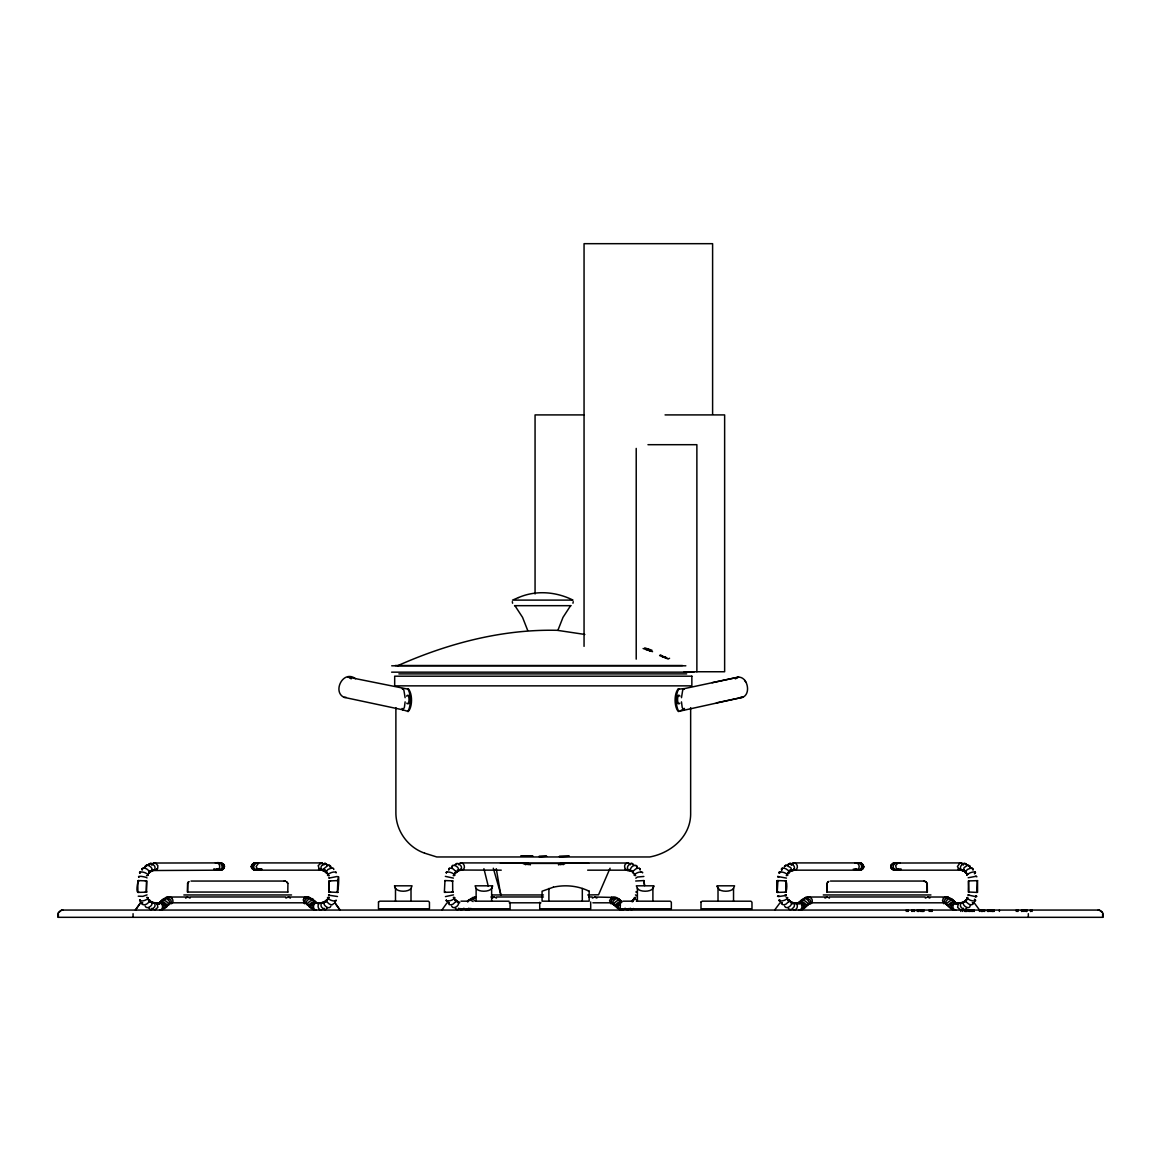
<?xml version="1.0" encoding="UTF-8"?>
<svg xmlns="http://www.w3.org/2000/svg" width="1161" height="1161" viewBox="0 0 1161 1161"><rect width="100%" height="100%" fill="white"/><g stroke="black" fill="none" stroke-linecap="round" stroke-linejoin="round"><path stroke-width="1.5" d="M142.135 868.936L142.164 870.097L142.44 868.53L143.819 868.181A4.76 2.307 29.8 0 1 146.721 868.936L149.725 871.432M148.985 873.261L149.667 872.056M149.348 873.014L149.551 871.432L149.072 873.261M326.226 901.546L326.778 899.717M326.096 900.921L327.605 899.63L323.44 902.445L320.712 902.808L322.656 902.561M333.831 903.505L332.22 904.796A4.76 2.307 29.8 0 1 329.318 904.042L325.82 900.921L326.328 899.978M448.799 870.097L448.901 868.53L450.279 868.181A4.76 2.307 29.8 0 1 453.182 868.936L456.404 872.056L454.691 873.348L458.131 871.2C461.048 867.586 451.614 862.231 451.6 867.63M788.217 873.261L788.856 871.432L789.32 872.593L788.304 873.261M965.459 901.546L965.662 899.978L966.837 899.63M448.654 869.473L449.539 868.268M781.513 869.473L782.383 868.268L781.368 868.936M965.226 900.921L966.271 899.717L965.444 900.385M405.131 701.868L404.362 707.557L402.736 709.806L344.164 697.355C332.075 692.087 343.017 669.346 355.571 678.706M681.478 697.688L682.639 690.563A6.879 2.409 -90 0 1 683.989 688.705L738.091 677.197C747.626 676.195 751.472 694.38 742.387 697.355L678.372 711.461A12.234 5.297 90 0 1 675.092 700.518A12.234 5.297 90 0 1 678.082 689.126L678.953 689.083M150.117 901.357L151.67 901.778C154.181 905.029 146.721 910.282 145.169 906.117M330.537 867.63L329.419 865.395L330.696 866.222M637.171 867.63L637.157 866.222C634.617 863.595 629.654 867.441 630.321 870.692L632.977 871.519M970.19 866.875L970.117 867.63L968.927 865.395L970.03 867.63M330.624 867.63L330.696 866.875M330.798 867.63L330.029 865.714M637.258 867.63L636.054 865.395M223.899 866.541L221.693 869.676L223.928 867.485L223.304 864.727M251.69 866.541L253.882 863.392M252.024 865.598L252.474 868.355M863.305 866.541L862.696 868.355M891.445 865.598L891.43 867.485M251.342 866.541L251.937 864.727M863.682 867.485L862.521 863.973M890.893 865.598L891.343 868.355M572.953 603.227L573.229 601.674M187.472 883.579L188.097 882.505M187.734 883.202L187.443 892.054L287.957 892.054M826.879 883.579L827.503 882.505M827.14 883.202L826.85 892.054M395.495 901.168L395.495 888.455L394.464 885.814L412.039 885.814L411.009 888.455L411.009 901.168M476.126 901.168L476.126 888.455L475.096 885.814L492.67 885.814L491.64 888.455L491.64 901.168M637.389 901.168L637.389 888.455L636.359 885.814L653.933 885.814L652.903 888.455L652.903 901.168M718.02 901.168L718.006 888.441L716.99 885.814L734.565 885.814L733.534 888.455L733.534 901.168M151.801 870.692L152.251 870.039C152.425 866.788 146.402 863.131 144.893 866.875L146.344 865.395M152.149 870.039L150.03 871.621M158.636 903.911L161.495 901.749A4.789 2.482 33.1 0 1 164.34 902.547L166.749 904.492A3.498 1.814 33.1 0 1 167.3 906.422L165.675 907.22M160.073 902.431L158.81 903.911L160.668 901.85L159.681 902.547A3.498 1.814 33.2 0 0 159.725 903.78M163.048 899.398L160.973 900.994A3.498 1.814 33.2 0 0 160.9 901.56M323.614 902.939L325.733 901.357M330.87 906.117C329.1 911.153 320.088 902.852 325.646 901.357L327.605 899.63M458.61 870.039L458.029 871.2L455.794 871.519M475.517 900.82L471.279 898.469L467.956 901.749M469.494 899.398L468.478 900.297M784.299 866.875L785.663 865.395L784.967 865.714M791.381 870.039L789.436 871.621L794.371 870.169L792.528 870.416M791.381 870.692L790.293 871.519L791.555 870.039M798.042 903.911L799.479 902.431L798.623 902.75M798.391 903.258L798.87 902.75M963.02 902.939L964.283 901.458L963.601 901.778M963.369 902.286C961.859 905.972 970.175 910.427 970.219 905.348M962.933 902.939L963.775 901.778M397.541 665.775C447.711 643.397 502.698 628.914 557.89 630.336L562.998 617.362L570.602 605.679M148.811 899.717L149.725 901.546L146.721 904.042A4.76 2.307 -29.8 0 1 143.819 904.796L142.542 904.448L142.252 902.881M640.059 870.097L640.262 868.936L638.681 868.181A4.76 2.307 -29.8 0 0 635.778 868.936L632.774 871.432L633.325 873.261M781.846 902.881L781.643 904.042L783.225 904.796A4.76 2.307 -29.8 0 0 786.128 904.042L789.364 900.921L787.564 899.63L791.076 901.778M971.641 868.181A4.76 2.307 -29.8 0 0 968.738 868.936C966.083 868.733 965.052 875.234 965.459 871.432M973.15 869.473L972.105 868.268L973.02 870.097M142.339 902.881L141.961 904.042M149.624 901.546L149.435 899.978M459.756 902.561L454.691 899.63L456.404 900.921L453.182 904.042A4.76 2.307 -29.8 0 1 450.279 904.796L448.988 904.448L448.799 902.881M456.084 901.546L455.983 899.978M632.774 871.432L633.413 873.261M789.03 901.546L789.219 900.385L787.477 899.63M492.409 886.453L491.683 888.252M653.672 886.453L652.946 888.252M620.38 904.622L620.177 908.25L622.818 910.064M610.062 868.225L598.554 894.783L587.742 894.957M684.511 708.428L680.506 710.779M256.494 863.029C253.301 863.581 252.561 868.297 255.551 869.676M893.535 864.727L893.143 867.485L894.957 869.676L893.955 869.11M164.775 899.151L165.631 897.859M321.452 903.476L321.118 904.216A3.251 2.307 64.9 0 0 321.423 906.886L323.397 909.034A4.876 3.454 64.9 0 0 325.893 909.397L327.417 907.742M454.981 865.235L456.52 863.595A4.876 3.454 64.9 0 1 459.001 863.944M455.068 865.235L456.607 863.595M459.088 863.944L461.077 866.091A3.251 2.307 64.9 0 1 461.381 868.776L459.756 870.416M461.381 868.776L460.525 870.068L458.203 870.416M471.235 899.151L472.701 897.497L475.952 897.018M787.753 865.235L788.696 863.944L788.087 864.51M788.014 865.235L788.87 863.944M793.732 869.502L794.066 868.776M788.609 863.944L789.553 863.595A4.876 3.454 64.9 0 1 791.947 863.944L794.022 866.091A3.251 2.307 64.9 0 1 794.327 868.776L793.471 870.068L794.153 868.776M804.181 899.151L805.037 897.859M966.837 907.742L965.299 909.397A4.876 3.454 64.9 0 1 962.817 909.034L960.829 906.886A3.251 2.307 64.9 0 1 960.524 904.216L961.381 902.924M891.271 865.598L892.562 863.973M58.21 912.764L61.693 910.195M58.514 912.764L60.604 910.558M891.343 864.727L890.719 867.485L892.069 869.11M187.705 882.839L188.662 881.896M151.728 864.727L152.817 863.392M154.631 862.913L151.902 864.727L153.818 863.029M319.899 902.939C316.75 904.39 317.867 910.006 321.394 910.064M323.571 909.005L324.035 908.25M630.031 909.005L630.496 908.25M791.134 864.727L792.31 863.392M792.484 863.392L791.323 864.727L791.686 863.973M957.738 903.302L956.824 902.939L958.275 903.882L957.593 907.38L960.8 910.064L960.757 911.429M962.977 909.005L963.441 908.25M151.989 864.727L152.454 863.973M458.914 863.973L458.45 864.727L459.451 863.392M462.238 870.039C466.258 868.863 464.269 861.839 460.191 863.029M468.768 908.25L466.127 910.064M791.41 864.727L791.86 863.973M328.94 897.38L327.431 899.63L329.042 897.38L327.91 897.613M631.337 901.458L635.575 897.38L634.457 897.613A3.657 1.205 18.3 0 0 634.661 898.73L637.084 900.123M147.041 894.87L142.847 896.365L138.232 896.176M445.447 896.611L453.501 894.87M778.349 895.944L777.507 896.365L778.755 895.697M786.316 895.218L785.199 895.697L786.186 894.87M976.851 876.816L976.285 876.366M411.009 888.455L409.673 889.718A7.793 3.483 0 0 1 396.844 889.718L395.495 888.455M491.64 888.455L490.305 889.718A7.793 3.483 0 0 1 477.476 889.718L476.126 888.455M652.903 888.455L651.568 889.718A7.793 3.483 0 0 1 638.739 889.718L637.389 888.455M733.534 888.455L732.199 889.718A7.793 3.483 0 0 1 719.37 889.718M140.597 902.808L135.416 910.064L140.408 902.808L142.73 902.808M441.877 910.064L447.043 902.808L449.191 902.808M774.648 910.064L780.003 902.808L782.137 902.808M563.041 864.727L565.929 862.913L628.667 863.029M788.754 873.014L788.653 870.765L786.128 868.936A4.76 2.307 29.8 0 0 783.225 868.181L782.209 868.268M965.836 899.978L965.734 901.546L968.738 904.042A4.76 2.307 29.8 0 0 971.641 904.796L973.208 904.042L973.02 902.881M463.936 908.25L461.091 910.064M943.559 898.077L942.485 900.631L943.893 903.78M799.145 903.78A3.498 1.814 33.2 0 1 799.015 902.547L799.523 902.112M800.495 902.228A3.498 1.814 33.2 0 1 800.379 900.994L802.266 900.196A4.789 2.482 33.1 0 1 805.11 900.994L807.519 902.939A3.498 1.814 33.1 0 1 808.071 904.869L806.445 905.667M800.553 900.994L801.424 900.297L800.626 900.994A3.498 1.814 33.2 0 0 800.48 901.56M467.999 900.559L467.68 900.994A3.498 1.814 33.2 0 0 467.535 901.56M800.451 900.994L801.337 900.297M147.113 865.293L145.647 865.714L145.14 867.63M145.735 865.714L145.227 867.63M802.28 899.398C805.241 895.755 812.715 903.476 807.417 904.811M963.108 902.286L965.052 901.357M254.114 864.727L254.738 863.973M893.346 864.727L895.9 863.029M219.444 870.039L218.253 870.169C224.987 870.169 222.012 860.722 216.265 862.913C220.88 862.623 220.895 870.445 216.265 870.169M561.169 863.973L560.56 864.727L564.972 863.029M893.331 864.727L894.13 863.973M800.64 901.749L802.004 900.196M962.019 864.51L960.829 866.091A3.251 2.307 -64.9 0 0 960.524 868.776L961.381 870.068M252.3 864.727L254.927 863.029L257.379 863.029L256.32 863.029M558.934 864.727L560.516 863.392L563.84 863.029M862.013 869.11L863.479 866.541L862.013 863.973M150.146 863.595L148.347 865.235L149.464 863.944M158.52 903.171L157.998 903.722L159.275 902.808C163.295 902.852 163.89 909.876 159.667 910.064M633.543 908.482L632.339 909.397A4.876 3.454 64.9 0 1 629.857 909.034L629.073 908.482M797.404 903.722L798.695 902.808L793.282 902.808L793.819 903.476L790.888 902.561L792.005 902.445L787.738 899.63L789.538 901.357M960.684 903.476L961.961 902.561M149.29 863.944L148.768 864.51L150.059 863.595A4.876 3.454 64.9 0 1 152.541 863.944L154.616 866.091A3.251 2.307 64.9 0 1 154.921 868.776L154.065 870.068L149.247 871.519M470.176 908.729L468.971 909.643A4.876 3.454 64.9 0 1 468.188 909.76M960.582 903.476L961.279 902.924L959.305 902.939M223.115 869.11L224.436 866.541L223.13 863.973M252.648 863.973L251.168 866.541L251.937 868.355M558.397 864.727L562.287 862.913M862.521 869.11L864.016 866.541L861.593 863.392M863.421 868.355L861.593 869.676M891.184 864.727L892.983 863.392M156.967 869.11L156.343 869.676L157.693 868.355L157.852 865.598L155.458 863.029M156.517 869.676L155.603 870.039L157.141 869.11M156.822 903.882L158.36 902.939L157.519 903.302M156.996 903.882L157.62 903.302L155.603 902.939L156.517 903.302M167.14 898.077C170.594 894.347 175.427 901.154 171.538 903.78M167.939 897.497L166.067 897.497M475.183 897.859L473.775 898.077L475.212 897.134M796.228 903.882L797.854 902.939M806.547 898.077L808.158 897.134M958.565 903.302L957.941 903.882L960.307 902.808M188.184 882.186L189.011 881.649M827.59 882.186L828.432 881.649M147.041 877.948C147.737 877.426 137.637 875.133 138.827 877.034M453.4 878.108L445.345 876.366M635.459 894.87L636.547 895.697M777.914 876.816L778.247 877.034M976.807 896.365L975.472 896.64M138.536 876.468L138.928 877.034M778.755 877.281L777.943 876.468M786.461 878.108L777.667 876.468M968.767 894.783L967.955 895.029L968.695 895.45M968.245 895.029L975.748 896.64M735.334 678.866L738.657 677.081M285.925 898.077L288.16 897.018L306.446 897.018L303.979 898.077M454.793 873.348L458.958 870.532M592.386 898.077L594.621 897.018L616.157 897.497M788.493 873.261L787.477 873.348L789.712 871.621L788.566 871.519M799.073 910.064C803.397 909.861 802.643 902.59 798.492 902.808L806.518 897.38L805.473 897.497M925.332 898.077L927.581 897.018L945.867 897.018L943.385 898.077M967.011 899.63L964.878 901.357L966.025 901.458M185.586 898.077L187.835 897.018L190.07 898.077M492.046 898.077L494.281 897.018L496.531 898.077M631.424 901.458L634.167 899.63M787.477 873.348L789.611 871.621M800.074 901.85L798.434 902.808M824.992 898.077L827.242 897.018L829.476 898.077M323.28 869.11L320.987 870.169L255.638 870.169L258.976 869.11M792.165 903.882L793.631 902.939M218.123 869.676L218.674 869.11L217.136 870.039M261.689 869.11L260.195 870.039M261.864 869.11L257.336 870.169M634.661 874.248L637.084 872.869A4.818 1.582 -18.3 0 1 640.291 872.013L641.206 871.955M967.94 873.783L967.345 874.248A3.657 1.205 -18.3 0 0 967.142 875.365L967.229 875.365A3.657 1.205 -18.3 0 1 967.519 874.248M967.621 874.248L970.03 872.869A4.818 1.582 -18.3 0 1 973.252 872.013L974.892 872.013M974.384 873.783L974.993 873.304A3.657 1.205 -18.3 0 0 975.269 872.201L975.371 872.201M322.439 864.51L323.222 863.944A4.876 3.454 -64.9 0 1 325.791 863.595A4.876 3.454 -64.9 0 0 323.397 863.944M323.309 863.944L321.423 866.091A3.251 2.307 -64.9 0 0 321.118 868.776L321.974 870.068M307.215 897.859L305.241 900.007A3.251 2.307 -64.9 0 0 304.922 902.678L308.013 904.811M459.872 908.482L459.088 909.034A4.876 3.454 -64.9 0 1 456.607 909.397L455.068 907.742M629.857 863.944A4.876 3.454 -64.9 0 1 632.339 863.595L633.79 865.235L632.252 863.595A4.876 3.454 -64.9 0 0 629.77 863.944L627.883 866.091A3.251 2.307 -64.9 0 0 627.564 868.776L629.102 870.416M620.714 903.171L618.74 905.304A3.251 2.307 -64.9 0 0 618.421 907.989L619.959 909.643A4.876 3.454 -64.9 0 0 620.758 909.76M962.542 863.944L961.758 864.51L962.716 863.944A4.876 3.454 -64.9 0 1 965.212 863.595A4.876 3.454 -64.9 0 0 962.817 863.944M946.621 897.859L944.648 900.007A3.251 2.307 -64.9 0 0 944.343 902.678L946.65 904.695C943.167 902.344 948.958 896.989 951.904 898.89L952.209 899.398M221.04 869.11L219.269 870.039M260.093 869.11L258.337 870.039M260.253 869.11L258.497 870.039L259.498 870.169M859.619 869.676L860.461 869.11M893.97 863.973L894.768 863.392M898.701 869.676L899.659 869.11M827.895 881.896L828.809 881.431M222.781 869.11L220.648 870.039M252.996 863.973L255.101 863.029M559.631 863.973L560.531 863.392M897.671 869.676L898.57 869.11L896.597 870.039M897.845 869.676L898.745 869.11L895.479 870.169M252.474 863.973L253.577 863.392M898.382 869.11L896.321 869.11L898.033 870.039L894.768 869.676L895.9 870.039M662.844 656.705L664.31 656.763M665.079 657.155L666.806 657.707M666.341 657.953L662.278 656.197M329.114 877.527L329.347 878.195M643.862 876.468L637.447 877.034L635.807 878.195M968.201 877.76L975.748 876.337M150.799 871.519L151.583 871.2M324.195 901.778L324.964 901.458M790.206 871.519L791.657 870.039L790.757 867.63L786.244 865.293M168.011 904.811C173.308 903.476 165.834 895.755 162.859 899.398L162.801 900.051A4.789 2.482 33.1 0 1 163.57 900.297M452.805 865.395L451.687 867.63M153.121 870.416L153.978 870.068M166.241 897.497L165.384 897.859L166.313 897.497M168.78 904.695L171.088 902.678A3.251 2.307 64.9 0 0 170.783 900.007L166.923 897.38L170.319 897.134M322.381 902.561L322.41 903.302M804.791 897.859L805.719 897.497M808.187 904.695L810.494 902.678A3.251 2.307 64.9 0 0 810.189 900.007L806.344 897.38L808.898 897.018L807.911 897.134M963.703 902.561L960.945 902.939M162.105 900.297L161.045 900.994A3.498 1.814 33.2 0 0 161.074 901.56M160.015 902.112L159.812 902.431C163.686 900.646 169.158 908.99 163.15 908.555M468.551 900.297L467.607 900.994A3.498 1.814 33.1 0 0 467.607 901.56M799.348 902.112L800.147 901.85M167.837 897.497L168.751 897.134M319.333 903.302L320.886 902.808M795.009 870.039C798.42 869.328 797.999 863.9 794.879 863.029M810.204 904.143C813.382 903.011 812.816 897.888 809.623 897.134L810.509 897.497M455.446 873.261L456.084 871.432M143.079 868.268L142.063 868.936L143.717 868.181M633.325 899.717L632.672 901.546L632.876 899.978L634.066 899.63M167.111 897.38L160.842 902.329L158.186 902.939L161.771 903.171L163.745 905.304A3.251 2.307 64.9 0 1 164.064 907.989L162.525 909.643A4.876 3.454 64.9 0 1 161.727 909.76M322.468 902.561L325.646 901.357M800.074 902.808L800.858 902.431M304.661 897.497L305.445 897.134M305.619 897.134L303.239 899.702L304.487 903.78M611.296 897.497L615.083 898.077M959.973 863.029L957.433 866.541L959.581 870.039M955.358 902.939C951.947 903.868 951.962 909.905 955.764 910.064M612.007 897.134L609.54 900.631L610.933 903.78M258.627 863.029L256.131 866.541L257.815 869.676M857.558 869.676L856.542 870.039L857.848 870.169M899.601 870.039L901.27 869.11L898.73 870.169M324.862 870.068L320.799 870.169L325.051 870.068M307.041 897.859L307.984 897.497L307.012 897.134M963.528 870.416L964.457 870.068M944.778 897.134L948.247 897.38L946.375 897.859L948.044 898.077L947.173 897.497M858.676 870.039C862.565 869.647 862.696 863.682 858.879 863.029L861.302 863.392M898.846 869.676L897.047 869.676L898.019 870.039M140.002 873.304A3.657 1.205 18.3 0 1 139.799 872.187L140.466 872.013M327.823 897.613A3.657 1.205 18.3 0 0 328.026 898.73A3.657 1.205 18.3 0 1 327.721 897.613L328.215 897.438M335.297 900.965L333.831 900.965A4.818 1.582 18.3 0 1 330.624 900.123L328.215 898.73M453.182 875.612L454.502 875.365A3.657 1.205 18.3 0 0 454.299 874.248L451.876 872.869A4.818 1.582 18.3 0 0 448.668 872.013L446.434 872.201A3.657 1.205 18.3 0 0 446.288 872.869M447.029 872.013L446.535 872.201A3.657 1.205 18.3 0 0 446.39 872.869M453.907 875.539L454.401 875.365A3.657 1.205 18.3 0 0 454.546 874.697M779.974 872.013L779.307 872.201A3.657 1.205 18.3 0 0 779.597 873.304M967.229 897.613L967.142 897.613A3.657 1.205 18.3 0 0 967.345 898.73L967.94 899.209M967.897 897.438L967.418 897.613A3.657 1.205 18.3 0 0 967.621 898.73L970.03 900.123A4.818 1.582 18.3 0 0 973.252 900.965L975.371 900.791A3.657 1.205 18.3 0 0 975.167 899.673L974.384 899.209M974.703 900.965L975.095 900.791A3.657 1.205 18.3 0 0 974.892 899.673M786.055 895.45L778.305 896.611M257.205 870.039L258.424 869.676M860.054 870.039L861.302 869.676L858.922 870.169M893.302 863.392L895.639 862.913M328.055 865.395L324.166 868.457L324.877 871.519L323.614 870.039L324.703 871.519L326.517 871.519M967.461 865.395L964.094 867.63L963.369 870.692M953.718 902.431C950.351 902.416 947.202 909.31 952.267 908.555M222.375 869.676L221.112 870.039C224.784 869.879 225.931 864.481 222.201 863.392M253.403 863.392L254.651 863.029M256.799 870.039L257.873 869.676M860.504 870.039L861.781 869.676M892.824 863.392L895.233 862.913M896.219 870.039L897.453 869.676M138.943 892.17C135.097 894.231 137.898 880.894 138.507 880.575M145.981 880.88L146.867 880.981L146.097 892.112L146.867 891.996L146.083 891.938M337.532 892.403L328.998 891.996L328.897 880.981L337.532 880.575M337.358 892.403C338.606 860.548 339.651 885.785 337.256 892.403M452.616 880.88L452.717 892.112M643.992 880.575L635.691 881.01M643.891 880.749L644.587 885.654L643.891 880.575M777.914 880.575L777.217 892.345L778.523 892.17M785.504 892.112C787.027 892.127 787.506 880.691 785.402 880.88M137.622 892.345L138.406 892.403M146.591 891.996L146.431 880.923M777.188 880.604L777.043 892.345L777.812 892.403M976.764 892.403L977.547 892.345L977.547 880.648L968.463 880.923L968.303 891.996L976.952 892.403M968.593 880.981L968.913 891.938M976.764 880.749L977.547 880.648M553.376 887.193L542.071 891.227L542.071 901.168L589.164 901.168L589.164 891.227L588.264 890.821M328.998 891.996L330.493 891.938M452.616 892.112L444.358 892.345L444.968 880.575M635.793 891.967L636.954 892.17M138.406 880.749L138.057 880.604M329.231 891.967L329.173 880.981M338.141 892.345L337.358 892.228M786.273 880.981L785.402 881.039M738.077 677.197L712.128 682.712M716.41 702.869L742.924 697.239L740.399 697.355M329.347 894.783L328.548 895.029L329.289 895.45M337.503 896.51L328.795 895.218M553.376 887.193C565.305 884.493 578.163 885.785 589.164 891.227M153.557 863.029L216.468 862.913L215.395 863.029M153.383 870.416L152.41 870.532L220.126 870.169L217.717 869.676M168.505 897.134L169.39 897.018M158.186 902.939L160.073 902.692M169.55 904.332L167.91 904.332M462.325 870.039L459.045 870.532M792.963 863.029L794.051 862.913M791.729 870.532L792.789 870.416M795.27 870.039L794.197 870.169L859.546 870.169L858.197 870.039M808.956 904.332L807.316 904.332M960.118 902.808L962.846 902.445M961.888 902.561L962.759 902.445M320.392 863.029L321.394 862.913L257.307 862.913M321.307 862.913L318.187 865.598L319.42 869.676M153.383 902.561L155.052 902.808L152.323 902.445L153.296 902.561M154.631 910.064L157.852 907.38L157.228 903.882M314.297 909.76A4.876 3.454 -64.9 0 1 313.499 909.643L311.975 907.989A3.251 2.307 -64.9 0 1 312.28 905.304L314.254 903.171L317.504 902.939C313.093 901.792 311.714 909.861 316.358 910.064M627.767 862.913C621.774 863.944 625.155 872.883 630.742 870.416M959.799 863.029L960.713 862.913L897.83 863.029L898.89 862.913M793.369 902.939L794.458 902.808L791.729 902.445M794.051 910.064C797.752 910.05 798.797 903.78 795.009 902.939M955.895 902.808L957.274 903.722L955.097 902.939L956.838 903.171M151.481 902.561L152.497 902.445L149.159 901.458M308.1 904.332L306.46 904.332M458.116 902.561L458.958 902.445M614.517 897.497L617.667 898.469L621.643 902.329C618 901.618 613.806 909.165 619.321 908.555M614.561 904.332L612.239 903.984L611.383 902.678A3.251 2.307 -64.9 0 1 611.702 900.007L615.286 897.38M962.846 870.532L960.22 870.169L963.703 870.416L962.585 870.532L965.052 871.621L963.108 870.692M946.418 897.134L949.713 897.859M151.061 871.519L150.117 871.621L152.497 870.532L151.569 870.416M151.569 902.561L152.599 902.445M522.029 863.029L525.846 864.727M629.015 870.416L630.655 870.416M458.203 902.561L459.045 902.445M471.25 908.555L469.61 908.555M785.475 865.395L786.519 865.293M854.801 863.029L855.875 862.913L793.776 862.913M337.256 880.749L338.141 880.648M327.881 865.395L328.839 865.293M149.334 901.458L150.306 901.357L148.057 899.63M161.93 900.297L162.845 900.196A4.789 2.482 33.1 0 1 165.704 900.994L168.113 902.939A3.498 1.814 33.1 0 1 168.664 904.869L167.039 905.667M316.663 902.808C312.86 899.891 306.591 909.005 312.86 908.555M455.794 901.458L458.131 901.778C460.641 905.029 453.182 910.282 451.614 906.117M967.287 865.395L968.245 865.293M962.672 870.532L965.749 871.519M788.566 901.458L789.712 901.357M799.9 901.85L800.901 901.749A4.789 2.482 33.1 0 1 803.76 902.547L806.169 904.492A3.498 1.814 33.1 0 1 806.706 906.422L805.081 907.22M956.533 903.911L955.358 902.431L953.544 902.431L954.429 902.808M523.887 863.029L528.328 863.392M856.658 863.029L860.228 863.029M857.674 870.169L858.879 870.039M218.384 863.029L220.822 863.029M218.558 863.029L219.705 862.913M219.516 870.169L220.837 870.039M257.365 870.039L254.927 870.039M894.362 863.029L897.932 863.029L895.653 865.598L896.524 869.11M218.776 863.029L220.126 862.913M254.477 863.029L256.987 863.029M219.937 870.169L221.287 870.039M61.373 910.195L62.839 910.064M525.411 863.029L527.747 863.029L530.475 864.727M858.197 863.029L859.546 862.913M859.358 870.169L860.707 870.039M896.394 870.039L895.044 870.169L960.394 870.169L959.305 870.039M145.386 892.17L146.17 892.112M445.577 892.17L444.968 892.403M785.678 892.112L777.739 892.403M140.292 872.013L142.208 872.013A4.818 1.582 18.3 0 1 145.415 872.869L147.839 874.248A3.657 1.205 18.3 0 1 148.042 875.365L147.94 875.365A3.657 1.205 18.3 0 0 148.086 874.697M146.547 875.612L147.549 875.539M334.644 901.038L335.689 900.791A3.657 1.205 18.3 0 0 335.906 900.501M779.699 872.013L781.614 872.013A4.818 1.582 18.3 0 1 784.836 872.869L787.245 874.248A3.657 1.205 18.3 0 1 787.448 875.365L787.347 875.365A3.657 1.205 18.3 0 0 787.492 874.697M780.598 871.955L779.205 872.201A3.657 1.205 18.3 0 0 779.423 873.304M786.229 875.612L786.955 875.539M678.097 689.141L683.989 688.705M346.138 697.355L344.149 697.355M446.288 900.123A3.657 1.205 -18.3 0 0 446.434 900.791L448.668 900.965A4.818 1.582 -18.3 0 0 451.876 900.123L454.299 898.73A3.657 1.205 -18.3 0 0 454.502 897.613L454.009 897.438M145.56 892.17L138.232 892.403M975.574 896.64L976.459 896.611M138.232 880.575L146.271 880.88M145.372 881.054L146.271 881.039M444.866 880.575L452.006 880.807M451.905 881.054L452.717 881.039M777.739 880.575L785.678 880.88M583.809 414.912L535.061 414.912L535.061 593.982M665.064 414.912L724.638 414.912L724.638 671.755L684.192 671.755M647.969 444.692L696.876 444.692L696.876 671.755M514.541 605.679L570.994 605.679M395.248 665.514L682.494 665.514M391.707 665.804L685.846 665.804M391.62 672.161L693.915 672.161M398.876 673.902L686.673 673.902M407.888 689.141L408.512 689.141A12.234 5.312 -90 0 1 411.516 700.518A12.234 5.312 -90 0 1 408.222 711.461L407.656 711.461A12.249 4.31 90 0 0 410.312 700.504A12.249 4.31 90 0 0 407.888 689.141L347.879 677.081L349.127 677.4M461.004 862.913L522.914 862.913M500.449 863.247L588.714 863.247M527.674 863.421L561.968 863.421M501.247 870.169L460.685 870.039M587.655 870.169L627.433 870.169M191.028 881.054L284.372 881.054M830.434 881.054L923.779 881.054M183.859 894.957L291.542 894.957M491.669 894.957L543.464 894.957M823.265 894.957L930.948 894.957M169.317 897.018L187.835 897.018M189.823 896.974L285.809 896.974M490.972 897.018L494.281 897.018M496.284 896.974L543.45 896.974M588.801 896.974L592.255 896.974M827.242 897.018L808.724 897.018L809.725 897.134M829.23 896.974L925.215 896.974M460.946 901.168L468.405 901.168M475.096 901.168L509.084 901.212M622.847 901.168L632.687 901.168M636.359 901.168L670.347 901.212L671.348 902.257L671.348 908.787L620.351 908.787M169.39 902.808L306.257 902.808M316.213 902.808L322.99 902.808M509.2 902.808L540.91 902.808M592.879 902.808L612.718 902.808M812.192 902.808L945.664 902.808M955.619 902.808L962.614 902.808M972.279 902.808L974.384 902.808M459.088 908.787L510.085 908.787L510.085 902.257M62.534 910.064L1098.466 910.064M329.68 881.039L330.493 881.054M451.905 891.938L453.327 891.996M145.372 891.938L146.271 891.938M975.472 876.337L976.459 876.366M785.112 894.754L785.997 894.783M785.504 891.938L786.273 891.996L786.099 880.981L785.997 891.996M337.256 880.575L337.982 880.604M284.198 881.054L285.301 881.141M407.642 689.083L408.512 689.141M778.625 880.807L777.043 880.648M641.104 871.955L642.425 872.201A3.657 1.205 -18.3 0 1 642.57 872.869M634.559 874.248A3.657 1.205 -18.3 0 0 634.356 875.365L635.677 875.612L634.066 873.348M786.229 897.38L786.955 897.438M779.699 900.965L781.614 900.965A4.818 1.582 -18.3 0 0 784.836 900.123L787.245 898.73A3.657 1.205 -18.3 0 0 787.448 897.613L787.347 897.613A3.657 1.205 -18.3 0 1 787.492 897.917M451.905 880.807L452.717 880.88M329.216 875.612L327.721 875.365A3.657 1.205 -18.3 0 1 327.924 874.248M453.283 897.38L454.401 897.613A3.657 1.205 -18.3 0 1 454.546 898.295M447.754 901.038L446.535 900.791A3.657 1.205 -18.3 0 1 446.39 900.123M138.232 880.749L139.044 880.807M146.649 897.38L147.447 897.438M140.292 900.965L142.208 900.965A4.818 1.582 -18.3 0 0 145.415 900.123L147.839 898.73A3.657 1.205 -18.3 0 0 148.042 897.613L147.94 897.613M895.044 862.913L896.394 863.029M859.358 862.913L860.707 863.029M893.883 870.039L895.233 870.169M1098.161 910.064L1099.627 910.195M562.272 862.913L563.433 863.029M255.638 862.913L256.799 863.029M219.937 862.913L221.287 863.029M255.826 870.169L253.388 869.676M895.668 870.169L892.388 869.11M857.805 870.039L859.096 870.169M256.247 870.169L253.882 869.676M218.399 870.039L219.69 870.169M971.351 868.181L972.816 868.53M966.097 873.261L966.837 873.348L964.878 871.621M332.96 868.268L332.22 868.181A4.76 2.307 -29.8 0 0 329.318 868.936C326.691 868.675 325.675 875.191 326.139 871.432L326.241 873.014L327.707 873.348L325.733 871.621M148.158 899.63L149.609 899.978M857.689 862.913L858.85 863.029M895.726 870.039L896.916 870.169M524.917 862.913L528.284 864.727M218.283 862.913L219.444 863.029M256.291 870.039L257.51 870.169M217.267 870.039L218.442 870.169M953.703 909.76A4.876 3.454 -64.9 0 1 952.92 909.643L951.381 907.989A3.251 2.307 -64.9 0 1 951.686 905.304L955.358 902.692L952.412 900.196L953.326 900.297M953.689 901.749L955.488 902.547A3.498 1.814 -33.1 0 1 955.372 903.78M800.074 902.329C803.775 901.444 808.172 909.15 802.57 908.555M632.194 901.357L633.064 901.458M632.092 901.357L632.977 901.458M621.73 901.85L620.99 901.749A4.789 2.482 -33.2 0 0 618.131 902.547L615.722 904.492A3.498 1.814 -33.2 0 0 615.17 906.422L616.796 907.22M146.837 865.293L147.708 865.395M325.457 901.357L326.604 901.458M312.919 900.196L314.805 900.994A3.498 1.814 -33.1 0 1 314.791 901.575M308.986 905.667L307.36 904.869A3.498 1.814 -33.2 0 1 307.912 902.924L310.321 900.994A4.789 2.482 -33.2 0 1 313.18 900.196L315.182 902.329M310.335 907.22L308.724 906.422A3.498 1.814 -33.2 0 1 309.276 904.492L311.685 902.547A4.789 2.482 -33.2 0 1 314.529 901.749L315.777 902.692M976.764 892.228L977.272 880.648M138.507 880.749L137.782 880.691L137.912 892.345M557.89 630.408L584.839 634.443M968.071 865.293L970.117 866.222M856.745 863.029L855.701 862.913C859.285 862.652 860.62 868.254 857.355 869.676L856.179 869.11M855.004 870.039L855.875 870.169L853.306 869.11M854.815 870.039L856.745 870.039L855.73 869.676M954.415 902.329L956.069 902.808M616.331 905.565A4.789 2.482 -33.2 0 1 615.446 905.667L613.821 904.869A3.498 1.814 -33.2 0 1 614.372 902.924L616.781 900.994A4.789 2.482 -33.2 0 1 619.626 900.196C618.073 894.812 608.625 903.418 614.459 904.811M328.665 865.293L329.695 865.395M790.888 870.416L791.904 870.532L790.133 870.068M522.9 862.913L523.771 863.029M474.341 897.497L469.305 900.196A4.789 2.482 33.1 0 1 472.164 900.994L473.093 901.56M323.179 902.445L324.282 902.561M323.266 902.445L324.108 902.561M627.854 910.064L625.01 908.25M154.457 862.913L155.371 863.029M160 902.939L157.823 903.722L159.202 902.808L153.876 902.808L154.921 904.216A3.251 2.307 -64.9 0 1 154.616 906.886L152.628 909.034A4.876 3.454 -64.9 0 1 150.146 909.397L148.608 907.742M927.581 897.018L929.816 898.077M594.621 897.018L596.856 898.077M288.16 897.018L290.41 898.077M960.539 862.913L963.354 864.727L962.092 863.392L962.977 863.973M945.605 897.018L946.665 897.134M948.073 897.38L950.641 899.151M945.881 904.332L946.665 904.448M791.831 902.445L792.789 902.561M794.284 902.808L796.635 903.882M321.133 862.913L322.207 863.029M320.073 870.039L320.886 870.169L319.899 870.039M322.555 870.416L325.646 871.621M322.381 870.416L323.44 870.532M307.259 897.134L306.199 897.018L308.841 897.38L307.81 897.497L308.449 898.077M308.652 897.38L309.697 897.497M315.952 902.692L317.577 902.939M154.877 902.808L155.777 902.939M924.069 881.068L926.318 881.896M284.663 881.068L285.737 881.272M424.578 853.146L436.754 856.963L649.768 856.963C671.102 853.03 691.216 836.167 690.65 812.831L690.65 707.63M777.043 892.345L777.319 880.648M408.222 711.461L402.736 709.806M924.533 881.141L927.247 883.202L927.363 892.054L827.024 892.054L827.024 883.956M683.858 709.806L682.233 707.557L681.463 701.868M652.555 651.655L649.217 650.566M651.96 650.247L648.273 649.014M647.954 650.145L650.015 650.871M1099.307 910.195L1102.79 912.764M892.809 869.676L894.072 870.039M860.504 863.029L861.781 863.392M857.108 869.676L858.385 870.039M254.665 870.039L252.459 869.11M221.112 863.029L222.361 863.392M218.965 870.039L216.788 869.11M648.462 649.13L644.718 647.853M646.096 649.565L648.099 650.233M894.536 870.039L891.692 868.355L891.126 866.541M855.86 869.11L857.964 870.039L856.76 869.676M220.663 863.029L222.796 863.973L221.707 863.392M218.558 870.039L216.425 869.11L217.513 869.676M648.694 650.247L650.987 651.002M646.633 649.71L643.107 648.506M975.733 895.697L976.416 895.944L975.646 895.697M649.855 650.653L650.711 651.002M779.974 900.965L779.307 900.791A3.657 1.205 -18.3 0 1 779.51 899.673M140.104 899.673A3.657 1.205 -18.3 0 0 139.9 900.791L140.568 900.965M328.49 875.539L327.997 875.365A3.657 1.205 -18.3 0 1 328.113 874.248L330.624 872.869A4.818 1.582 -18.3 0 1 333.831 872.013L335.964 872.201A3.657 1.205 -18.3 0 1 336.109 872.869M256.494 870.039L254.549 869.11M216.323 869.676L217.426 870.039M666.443 657.91L661.973 656.357L664.643 656.807M790.046 870.068L791.062 870.416M457.347 870.068L458.116 870.416M167.706 897.497L168.722 897.859M402.983 709.734L402.069 708.428M257.611 869.676L258.598 870.039L256.915 869.11M170.217 897.134L171.784 898.077M424.578 853.146C407.787 847.341 395.872 830.608 395.886 812.831L395.886 707.63M948.319 897.38L955.561 902.547M629.901 870.532L632.092 871.621M612.921 904.332L613.705 904.695M323.179 870.532L325.457 871.621M965.662 873.014L966.373 873.261L965.328 872.056M639.319 868.268L640.161 868.936M332.685 868.268L333.497 868.53M961.526 863.029L962.28 863.392M959.494 870.039L957.941 869.11L958.841 869.676M946.491 897.134L947.42 897.497M628.58 863.029L630.408 864.727M626.621 870.039L625.169 869.11M613.647 897.134L615.011 898.077M320.175 870.039L318.535 869.11M318.332 903.302L316.489 902.808L317.954 903.722M953.805 900.559L953.079 900.297L954.124 900.994A3.498 1.814 -33.1 0 1 953.573 902.939M620.293 900.297L621.179 900.994A3.498 1.814 -33.1 0 1 621.251 901.575M313.847 900.297L314.718 900.994M315.748 902.112L316.88 903.258M316.474 902.75L315.023 901.85L316.155 902.547M947.652 905.565L946.766 904.869A3.498 1.814 -33.2 0 1 947.318 902.924L949.727 900.994A4.789 2.482 -33.2 0 1 952.586 900.196L951.207 898.57M949.001 907.133L948.131 906.422A3.498 1.814 -33.2 0 1 948.682 904.492L951.091 902.547A4.789 2.482 -33.2 0 1 953.936 901.749L954.603 902.329M315.095 901.85L315.908 902.547M965.981 863.944L965.125 863.595L966.837 865.235M616.085 897.497L617.696 899.151M325.617 863.595L327.417 865.235M321.699 870.068L322.656 870.416M309.45 897.497L311.235 899.151M963.674 871.2L962.933 870.039M790.293 901.458L791.555 902.939M618.349 898.57L621.251 900.994M313.078 900.051L312.57 898.89L311.888 898.57L313.151 900.051L307.883 897.497L308.623 898.077M311.714 898.57L312.802 899.398M790.206 901.458L791.381 902.286M631.424 871.519L630.249 870.039M457.434 901.458L458.61 902.939M324.79 871.519L323.513 870.039M312.57 898.89C309.581 896.974 303.747 902.3 307.244 904.695M150.799 901.458L151.583 901.778M349.113 677.4L351.202 678.866M1100.396 910.558L1102.036 911.878M891.88 869.11L892.998 869.676M861.128 863.392L863.334 865.598M856.02 869.11L856.92 869.676M528.342 863.392L529.924 864.727M252.967 869.11L254.07 869.676M855.077 869.11L855.889 869.676L854.917 869.11M286.375 881.649L287.826 883.202M215.511 869.11L216.483 869.676M792.832 864.51L791.86 863.944A4.876 3.454 64.9 0 0 789.291 863.595M214.074 869.11L214.77 869.676L213.9 869.11M719.37 889.718L717.251 886.453M955.198 903.78A3.498 1.814 -33.1 0 0 955.314 902.547L954.429 901.85L955.387 902.547M454.793 899.63L456.752 901.357M337.227 876.468L328.998 878.108M957.564 903.302L958.362 903.882M286.723 881.896L287.928 883.579L287.783 892.054M252.663 869.11L251.153 866.541M965.879 863.944L966.75 865.235M793.471 902.924L794.327 904.216A3.251 2.307 -64.9 0 1 794.022 906.886L792.049 909.034A4.876 3.454 -64.9 0 1 789.553 909.397L788.348 908.482M326.299 863.944L327.155 865.235M892.577 869.11L891.271 867.485M252.3 868.355L253.171 869.11M222.622 863.973L223.899 865.598M952.325 900.196L953.936 901.749M969.435 865.714L970.015 866.875M955.706 902.75L956.287 903.911M151.801 902.286L152.149 902.939M963.775 871.2L963.02 870.039M790.815 901.778L791.657 902.939C791.846 906.059 786.041 909.832 784.575 906.117M314.225 900.559L314.544 900.994A3.498 1.814 -33.1 0 1 314.616 901.56M954.211 900.994L953.95 900.994A3.498 1.814 -33.1 0 1 953.834 902.228M514.933 605.679L522.552 617.362L527.66 630.336M788.856 899.978L788.958 901.546L789.045 900.385M333.7 868.936L333.831 869.473M149.348 899.978L149.551 901.546L149.638 900.385M974.21 902.808L979.565 910.064M334.978 902.808L340.144 910.064M334.803 902.808L339.97 910.064M744.636 680.244L745.71 681.986M962.803 863.973L963.441 864.727M458.45 908.25L458.914 909.005M324.035 864.727L321.945 863.029L323.861 864.727M151.989 908.25L152.454 909.005M960.249 868.776L960.582 869.502M326.996 864.51L327.242 865.235M320.842 868.776L321.176 869.502M395.437 888.252L394.725 886.453M781.846 870.097L781.948 868.53L781.571 870.097M493.309 868.225L500.942 894.783M483.919 868.675L488.259 886.206M927.058 883.202L927.189 892.054M512.306 601.674L512.596 603.227M496.269 868.675L500.768 894.957M590.673 901.981L590.717 908.787L539.72 908.787L539.72 902.257M251.893 866.541L252.024 867.485M405.102 697.688L403.941 690.563A6.879 2.424 -90 0 0 402.606 688.705M1102.95 913.692L1102.95 917.321L58.05 917.321L58.05 913.692M1102.631 913.692L1102.631 917.321M1032.158 910.064L1032.158 911.429M1030.866 910.064L1030.866 911.429M1030.765 910.064L1030.765 911.429M1030.388 910.064L1030.417 911.429M1028.327 913.692L1028.327 917.321M1026.774 910.064L1026.774 911.429M1026.614 910.064L1026.643 911.429M1024.844 910.064L1024.844 911.429M1023.509 910.064L1023.494 911.429M1022.101 910.064L1022.188 911.429M1021.724 910.064L1021.709 911.429M1021.564 910.064L1021.564 911.429M1017.936 910.064L1017.936 911.429M1017.515 910.064L1017.515 911.429M1016.267 910.064L1016.267 911.429M999.374 910.064L999.374 911.429M994.019 910.064L994.019 911.429M993.758 910.064L993.758 911.429M993.119 910.064L993.119 911.429M992.771 910.064L992.771 911.429M992.394 910.064L992.394 911.429M992.205 910.064L992.205 911.429M991.61 910.064L991.61 911.429M990.623 910.064L990.623 911.429M989.07 910.064L989.07 911.429M988.606 910.064L988.606 911.429M988.258 910.064L988.258 911.429M987.401 910.064L987.401 911.429M984.717 910.064L984.717 911.429M984.107 910.064L984.107 911.429M982.728 910.064L982.728 911.429M982.438 910.064L982.438 911.429M981.829 910.064L981.829 911.429M981.451 910.064L981.451 911.429M981.132 910.064L981.132 911.429M979.463 910.064L979.463 911.429M974.253 910.064L974.253 911.429M973.948 910.064L973.948 911.429M972.599 910.064L972.599 911.429M972.221 910.064L972.221 911.429M971.235 910.064L971.235 911.429M970.756 910.064L970.756 911.429M969.42 910.064L969.42 911.429M969.333 910.064L969.333 911.429M968.172 910.064L968.172 911.429M966.75 910.064L966.75 911.429M966.315 910.064L966.315 911.429M966.054 910.064L966.068 911.429M964.472 910.064L964.472 911.429M962.498 910.064L962.556 911.429M932.036 910.064L932.036 911.429M931.601 910.064L931.601 911.429M930.382 910.064L930.367 911.429M929.177 910.064L929.177 911.429M923.822 910.064L923.822 911.429M923.561 910.064L923.561 911.429M922.922 910.064L922.922 911.429M922.574 910.064L922.574 911.429M922.197 910.064L922.197 911.429M922.008 910.064L922.008 911.429M921.413 910.064L921.413 911.429M920.426 910.064L920.426 911.429M918.873 910.064L918.873 911.429M918.409 910.064L918.409 911.429M918.061 910.064L918.061 911.429M917.205 910.064L917.205 911.429M914.52 910.064L914.52 911.429M913.838 910.064L913.852 911.429M912.14 910.064L912.14 911.429M911.98 910.064L911.98 911.429M908.178 910.064L908.163 911.429M907.742 910.064L907.699 911.429M906.291 910.064L906.291 911.429M712.607 414.187L712.607 243.679L584.056 243.679L584.056 646.358M636.213 448.407L636.213 659.143M582.314 888.441L582.314 901.168M548.892 888.455L548.892 901.168M187.618 883.956L187.618 892.054M133.065 913.692L133.065 917.321M58.369 913.692L58.369 917.321M799.319 903.78A3.498 1.814 33.2 0 1 799.203 902.547L800.248 902.329L797.592 902.939L801.177 903.171L803.151 905.304A3.251 2.307 64.9 0 1 803.47 907.989L801.932 909.643A4.876 3.454 64.9 0 1 801.134 909.76M975.095 872.201A3.657 1.205 -18.3 0 1 974.892 873.304M140.075 900.791A3.657 1.205 -18.3 0 1 139.93 900.109M147.868 897.613A3.657 1.205 -18.3 0 1 148.013 898.295M139.828 872.869A3.657 1.205 18.3 0 1 139.988 872.187M336.109 900.123A3.657 1.205 18.3 0 1 335.964 900.791M779.495 900.791A3.657 1.205 -18.3 0 1 779.699 899.673M149.885 863.595A4.876 3.454 64.9 0 1 152.367 863.944M335.689 872.201A3.657 1.205 -18.3 0 1 335.906 872.491M660.87 654.848A329.942 19.548 -69.5 0 0 659.608 655.559L668.228 659.042A354.294 20.985 -69.5 0 1 669.578 658.272M408.338 695.352A4.238 1.843 -90 0 1 409.02 695.903M409.194 702.942A4.238 1.843 -90 0 1 408.541 703.653M678.068 703.653A4.238 1.843 -90 0 1 677.414 702.942M677.589 695.903A4.238 1.843 -90 0 1 678.256 695.352M679.824 703.189A4.238 1.48 -90 0 1 677.893 702.158A4.238 1.48 -90 0 1 677.995 696.585A4.238 1.48 -90 0 1 679.954 696.165M683.597 688.691A5.79 1.538 90 0 1 684.279 688.923M678.938 711.461A12.249 4.296 90 0 1 676.297 700.504A12.249 4.296 90 0 1 678.721 689.141M402.301 688.923A5.79 1.538 90 0 1 402.983 688.691M406.64 696.165A4.238 1.495 -90 0 1 408.599 696.585A4.238 1.495 -90 0 1 408.716 702.158A4.238 1.495 -90 0 1 406.785 703.189M378.501 901.981L378.457 908.787L429.454 908.787L429.454 902.257L428.453 901.212L379.807 901.168L378.501 901.981M701.026 901.981L700.983 908.787L751.98 908.787L751.98 902.257L750.978 901.212L702.332 901.168L701.026 901.981M784.647 866.222L784.56 866.222M254.564 863.973L253.94 864.727L254.549 863.973M259.338 869.11L258.264 869.676L259.324 869.11M862.188 869.11L861.099 869.676L862.202 869.11M893.477 863.392L892.403 863.973L893.462 863.392M518.517 597.567L512.538 600.106L572.997 600.106C556.134 591.675 536.019 589.977 518.517 597.567M691.854 676.195L394.682 676.195L394.682 685.861L691.854 685.861L691.854 676.195M532.87 856.237L520.752 856.237L532.87 856.237M546.541 856.237L539.009 856.484L546.541 856.237M569.209 856.237L559.268 856.484L569.209 856.237M899.76 863.029L898.716 862.913L899.79 863.029M898.89 870.169L897.83 870.039L898.904 870.169M566.815 863.029L565.929 862.913L566.829 863.029M216.468 870.169L215.409 870.039L216.439 870.169M956.911 902.939L955.184 902.692L956.998 902.939M215.583 870.039L214.596 869.676L215.569 870.039M962.063 870.416L961.206 870.068L961.961 870.416M960.684 869.502L960.35 868.776L960.757 869.502M1026.222 911.429L1026.222 910.064L1026.164 911.429M965.502 911.429L965.502 910.064L965.459 911.429"/></g></svg>
